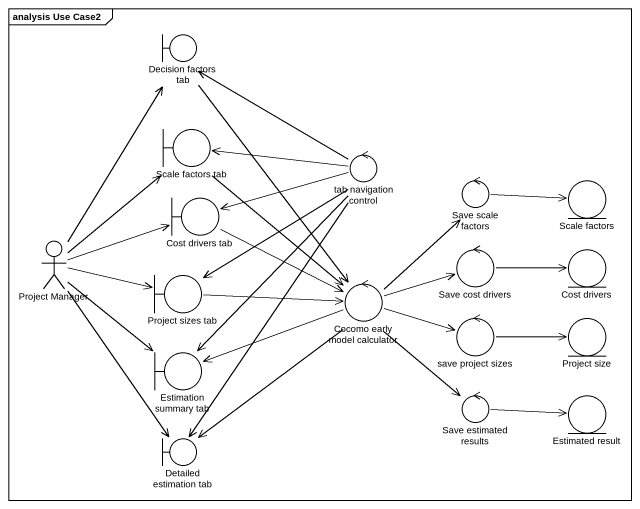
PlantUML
@startuml
mainframe analysis Use Case2
boundary "Decision factors tab" as Decision_factors_tab
boundary "Scale factors tab" as Scale_factors_tab
control "tab navigation control" as tab_navigation_control
control "Save scale factors" as Save_scale_factors
entity "Scale factors" as Scale_factors
boundary "Cost drivers tab" as Cost_drivers_tab
actor "Project Manager" as Project_Manager
control "Save cost drivers" as Save_cost_drivers
entity "Cost drivers" as Cost_drivers
boundary "Project sizes tab" as Project_sizes_tab
control "Cocomo early model calculator" as Cocomo_early_model
control "save project sizes" as save_project_sizes
entity "Project size" as Project_size
boundary "Estimation summary tab" as Estimation_summary_tab
control "Save estimated results" as Save_estimated_results
entity "Estimated result" as Estimated_result
boundary "Detailed estimation tab" as Detailed_estimation_tab
Decision_factors_tab --> Cocomo_early_model
Scale_factors_tab --> Cocomo_early_model
tab_navigation_control -up-> Decision_factors_tab
tab_navigation_control -left-> Scale_factors_tab
tab_navigation_control -left-> Cost_drivers_tab
tab_navigation_control --> Project_sizes_tab
tab_navigation_control --> Estimation_summary_tab
tab_navigation_control --> Detailed_estimation_tab
Save_scale_factors -right-> Scale_factors
Cost_drivers_tab -right-> Cocomo_early_model
Project_Manager -up-> Decision_factors_tab
Project_Manager -up-> Scale_factors_tab
Project_Manager -right-> Cost_drivers_tab
Project_Manager -right-> Project_sizes_tab
Project_Manager --> Estimation_summary_tab
Project_Manager --> Detailed_estimation_tab
Save_cost_drivers -right-> Cost_drivers
Project_sizes_tab -right-> Cocomo_early_model
Cocomo_early_model -up-> Save_scale_factors
Cocomo_early_model -right-> Save_cost_drivers
Cocomo_early_model -right-> save_project_sizes
Cocomo_early_model -left-> Estimation_summary_tab
Cocomo_early_model --> Save_estimated_results
Cocomo_early_model --> Detailed_estimation_tab
save_project_sizes -right-> Project_size
Save_estimated_results -right-> Estimated_result
@enduml
